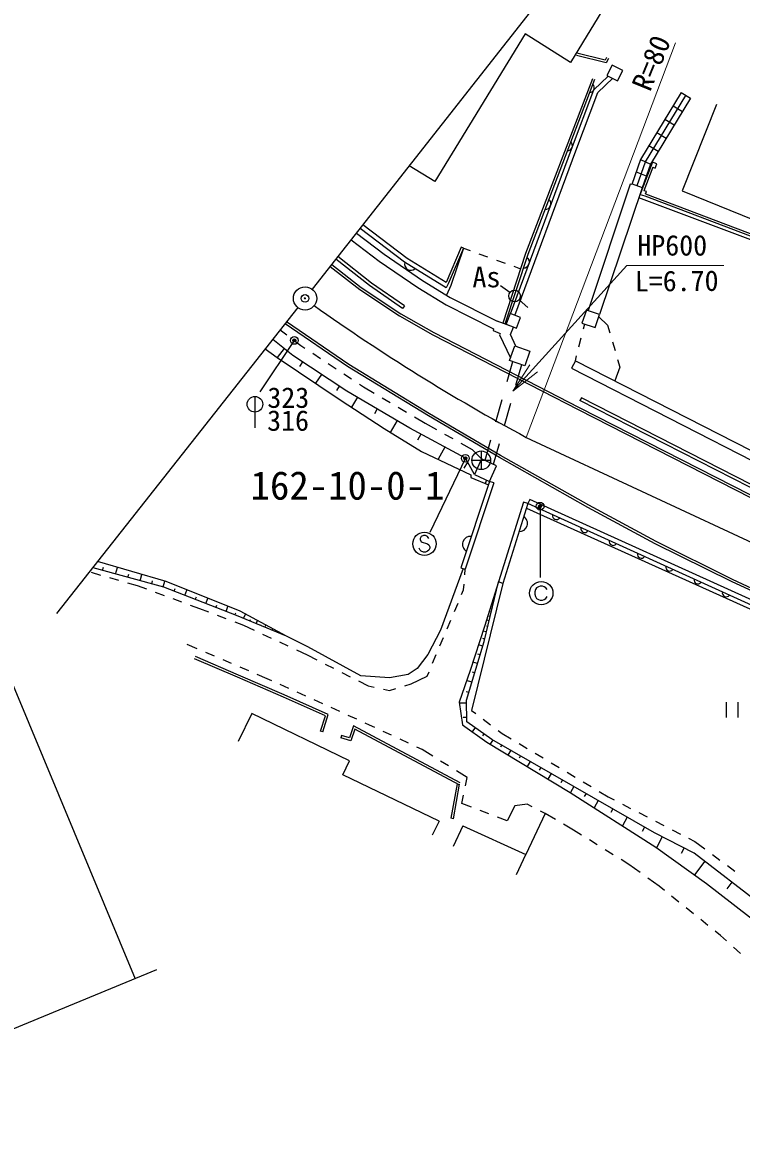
# Model space of a CAD drawing. Units: millimetres, scale not verified. Extents: x 40000 to 680000, y 20000 to 380000.
# Drawn here: x 232767 to 279019, y 246794 to 319536 of the extents above; entities that cross this region are included whole.
import ezdxf
from ezdxf.enums import TextEntityAlignment as Align

# ---------------------------------------------------------------- set-up
doc = ezdxf.new("R2010")
doc.units = ezdxf.units.MM
doc.header["$LTSCALE"] = 1000
doc.header["$PDMODE"] = 32
doc.header["$PDSIZE"] = 500
for name, color, linetype, lineweight in [('M-BGD', 7, 'Continuous', 25), ('M-BGD-EXST', 7, 'Continuous', 25), ('M-BMK-OTRS', 5, 'Continuous', 25), ('M-BMK-SRVR', 3, 'Continuous', 25), ('M-STR-HTXT', 7, 'Continuous', 13), ('M-STR-STRC', 7, 'Continuous', 25)]:
    doc.layers.add(name, color=color, linetype=linetype, lineweight=lineweight)
doc.layers.add('M-OTRS', color=6, linetype='Continuous')
doc.styles.add('ＭＳ ゴシック', font='')
doc.styles.get('ＭＳ ゴシック').set_extended_font_data('MS Gothic')

# ---------------------------------------------------------------- blocks, each defined once
blk = doc.blocks.new('open_arrow')
at = {"color": 0, "linetype": 'Continuous', "lineweight": -2}
blk.add_lwpolyline([(7.5, 1.25), (0, 0), (7.5, -1.25)], dxfattribs=at)

msp = doc.modelspace()

# ---------------------------------------------------------------- linework, layer by layer
at = {"layer": 'M-BGD'}
for p, q in [((209299, 331759), (240012, 257976)), ((270783, 321520), (268033, 316970)), ((265104, 318808), (259288, 309304)), ((268033, 316970), (265104, 318808)), ((270327, 316943), (268400, 317425)), ((270249, 317117), (268437, 317570)), ((270340, 317289), (270249, 317117)), ((270472, 317219), (270327, 316943)), ((270712, 316806), (270370, 316141)), ((271389, 316457), (270712, 316806)), ((271047, 315792), (271389, 316457)), ((269436, 315920), (265134, 304660)), ((269577, 315867), (265275, 304610)), ((269524, 315216), (270454, 316098)), ((269780, 315046), (270737, 315952)), ((270370, 316141), (271047, 315792)), ((268081, 311385), (269524, 315216)), ((268362, 311280), (269780, 315046)), ((275140, 315032), (272527, 310729)), ((275140, 315032), (275738, 314669)), ((272846, 310581), (275439, 314850)), ((275738, 314669), (273165, 310432)), ((277424, 314269), (275199, 308703)), ((274621, 314177), (275219, 313814)), ((274102, 313322), (274700, 312959)), ((273583, 312468), (274181, 312104)), ((264170, 300787), (268081, 311385)), ((273064, 311613), (273662, 311250)), ((264451, 300681), (268362, 311280)), ((272527, 310729), (271976, 309108)), ((272527, 310729), (273165, 310432)), ((259288, 309304), (257650, 310309)), ((272258, 309937), (272899, 309670)), ((272315, 309039), (272846, 310581)), ((273183, 310273), (272607, 308759)), ((273165, 310432), (272627, 308891)), ((273322, 310218), (272750, 308713)), ((273296, 310559), (273183, 310273)), ((273581, 310445), (273296, 310559)), ((273322, 310218), (273468, 310160)), ((273468, 310160), (273581, 310445)), ((271868, 309144), (269154, 300995)), ((272627, 308891), (269898, 300744)), ((271976, 309108), (271868, 309144)), ((271991, 309151), (272640, 308927)), ((272607, 308759), (272514, 308471)), ((272514, 308471), (272812, 308375)), ((272905, 308664), (272750, 308713)), ((272856, 308512), (272905, 308664)), ((272856, 308512), (291622, 301379)), ((275199, 308703), (286877, 303959)), ((291020, 301262), (272414, 308254)), ((272812, 308375), (291575, 301236)), ((257333, 304107), (254482, 306280)), ((257503, 304354), (254668, 306516)), ((253910, 305552), (255702, 304183)), ((254250, 305984), (256025, 304629)), ((260988, 305071), (260031, 302803)), ((261127, 305013), (260161, 302724)), ((261127, 305013), (260331, 302601)), ((261127, 305013), (260988, 305071)), ((261127, 305013), (261559, 304858)), ((255702, 304183), (258203, 302474)), ((256025, 304629), (258502, 302936)), ((260031, 302452), (257333, 304107)), ((260031, 302803), (257503, 304354)), ((262124, 304656), (262688, 304453)), ((263253, 304251), (263818, 304049)), ((265134, 304660), (263661, 300182)), ((265275, 304610), (263801, 300129)), ((252564, 303841), (254471, 302359)), ((252657, 303959), (254558, 302481)), ((264383, 303846), (264815, 303691)), ((258502, 302936), (260282, 301847)), ((260161, 302724), (260031, 302452)), ((254471, 302359), (257018, 300662)), ((254558, 302481), (257097, 300790)), ((258203, 302474), (260014, 301366)), ((260331, 302601), (260038, 301996)), ((264119, 302151), (263508, 302585)), ((260014, 301366), (263059, 299823)), ((260282, 301847), (263307, 300314)), ((264709, 301689), (265278, 301200)), ((257018, 300662), (259159, 299443)), ((257097, 300790), (259231, 299575)), ((264131, 300802), (263876, 300128)), ((264804, 300548), (264131, 300802)), ((264549, 299873), (264804, 300548)), ((269045, 301032), (268761, 300193)), ((269898, 300744), (269045, 301032)), ((269614, 299905), (269898, 300744)), ((269846, 300591), (270409, 300054)), ((249343, 299750), (249769, 299432)), ((253672, 297391), (249652, 300142)), ((253754, 297517), (249745, 300260)), ((263059, 299823), (263039, 299721)), ((263039, 299721), (263490, 299515)), ((264346, 299925), (263307, 300314)), ((263876, 300128), (264549, 299873)), ((263912, 300088), (263920, 300111)), ((264158, 299458), (264346, 299925)), ((264193, 299983), (264201, 300005)), ((268761, 300193), (269614, 299905)), ((268861, 299822), (268941, 300133)), ((270409, 300054), (270551, 299568)), ((250160, 298106), (248863, 299141)), ((250249, 299072), (250674, 298753)), ((259159, 299443), (268516, 294630)), ((259231, 299575), (268584, 294763)), ((263490, 299515), (263461, 299434)), ((263461, 299434), (264170, 297960)), ((264514, 298705), (264158, 299458)), ((268563, 298659), (268712, 299240)), ((270719, 298992), (270887, 298416)), ((248383, 298532), (249149, 297979)), ((249600, 298553), (249145, 297982)), ((250674, 298753), (250936, 298579)), ((251436, 298248), (251937, 297917)), ((264103, 297772), (264443, 298730)), ((264443, 298730), (265416, 298385)), ((265416, 298385), (265076, 297427)), ((249149, 297979), (253209, 295250)), ((253624, 295815), (250160, 298106)), ((250782, 297695), (250580, 297390)), ((252437, 297585), (252937, 297254)), ((258954, 294349), (253754, 297517)), ((264294, 297705), (263927, 296402)), ((265076, 297427), (264103, 297772)), ((268334, 297767), (268083, 297277)), ((268334, 297767), (268413, 298078)), ((268334, 297767), (296037, 283608)), ((271055, 297840), (271196, 297354)), ((252000, 296889), (251622, 296317)), ((253437, 296923), (253938, 296592)), ((258877, 294220), (253672, 297391)), ((264860, 297504), (264487, 296176)), ((268083, 297277), (295787, 283118)), ((271196, 297354), (270874, 296469)), ((253145, 296132), (252956, 295846)), ((254438, 296260), (254700, 296087)), ((254700, 296087), (255392, 295680)), ((257682, 293432), (253624, 295815)), ((254312, 295411), (253936, 294771)), ((255909, 295375), (256427, 295071)), ((253209, 295250), (256028, 293395)), ((255591, 294660), (255404, 294340)), ((256944, 294767), (257461, 294463)), ((263602, 295247), (263196, 293803)), ((264162, 295021), (263756, 293577)), ((268516, 294630), (298792, 279154)), ((268584, 294763), (298857, 279289)), ((256871, 293909), (256427, 293153)), ((257978, 294159), (258670, 293752)), ((263446, 291536), (258877, 294220)), ((263521, 291666), (258954, 294349)), ((256028, 293395), (258445, 291929)), ((261256, 291482), (257682, 293432)), ((258670, 293752), (259402, 293341)), ((258395, 293043), (258185, 292659)), ((259925, 293047), (260448, 292753)), ((260971, 292459), (261703, 292048)), ((262871, 292648), (262504, 291345)), ((265179, 292833), (327477, 263746)), ((258445, 291929), (261615, 290410)), ((259933, 292204), (259506, 291421)), ((261703, 292048), (262291, 291441)), ((263431, 292422), (263057, 291094)), ((261391, 291240), (261149, 290845)), ((261836, 290439), (261256, 291482)), ((262291, 291441), (261836, 290439)), ((263264, 291000), (262291, 291441)), ((262809, 289997), (263264, 291000)), ((269129, 288325), (263446, 291536)), ((269202, 288457), (263521, 291666)), ((261615, 290410), (261599, 290237)), ((261836, 290439), (262809, 289997)), ((262809, 289997), (260964, 284432)), ((263093, 289903), (261249, 284338)), ((261599, 290237), (262737, 289781)), ((262625, 290080), (262528, 289865)), ((263093, 289903), (262809, 289997)), ((265400, 288839), (265276, 288566)), ((300283, 272989), (265400, 288839)), ((264990, 288655), (263386, 283520)), ((265276, 288566), (263672, 283431)), ((265276, 288566), (264990, 288655)), ((265181, 288263), (297370, 273784)), ((299696, 272926), (265276, 288566)), ((273468, 285984), (269129, 288325)), ((273537, 286117), (269202, 288457)), ((278377, 283552), (273468, 285984)), ((278442, 283687), (273537, 286117)), ((241858, 283187), (237316, 284425)), ((241995, 283546), (237580, 284830)), ((237910, 284263), (237968, 284474)), ((238754, 284033), (238869, 284455)), ((260964, 284432), (261249, 284338)), ((237170, 284147), (237789, 283970)), ((238366, 283806), (238943, 283641)), ((239545, 283817), (239599, 284015)), ((240337, 283602), (240444, 283997)), ((261125, 284379), (259660, 280419)), ((261219, 283973), (261249, 284338)), ((239520, 283476), (240139, 283299)), ((240139, 283299), (240742, 283075)), ((241078, 283400), (241128, 283585)), ((241819, 283198), (241920, 283568)), ((246534, 281352), (241858, 283187)), ((246759, 281632), (241995, 283546)), ((242514, 282930), (242582, 283103)), ((243208, 282657), (243344, 283004)), ((261017, 282719), (261140, 283010)), ((261140, 283010), (261170, 283375)), ((263672, 283431), (261658, 275255)), ((262468, 279683), (263386, 283520)), ((263386, 283520), (262484, 280663)), ((263672, 283431), (263386, 283520)), ((285905, 280035), (278377, 283552)), ((285968, 280171), (278442, 283687)), ((241304, 282866), (241866, 282657)), ((242429, 282447), (242991, 282238)), ((243880, 282393), (243946, 282561)), ((244553, 282129), (244685, 282466)), ((263095, 282305), (263060, 282313)), ((263153, 282548), (263084, 282564)), ((243554, 282029), (244156, 281805)), ((244156, 281805), (244729, 281590)), ((245204, 281874), (245268, 282037)), ((245855, 281618), (245983, 281944)), ((246423, 281395), (246479, 281537)), ((249744, 280033), (246759, 281632)), ((260551, 281613), (260784, 282166)), ((262921, 281575), (262782, 281608)), ((262979, 281818), (262927, 281831)), ((263037, 282061), (262933, 282086)), ((245291, 281380), (245853, 281169)), ((246415, 280958), (246988, 280744)), ((249744, 280033), (246534, 281352)), ((246988, 281165), (247104, 281447)), ((247388, 281001), (247429, 281101)), ((247788, 280836), (247871, 281036)), ((248072, 280720), (248102, 280791)), ((260085, 280507), (260318, 281060)), ((262788, 281021), (262610, 281063)), ((262854, 281298), (262785, 281314)), ((246988, 280744), (247670, 280423)), ((248213, 280168), (248756, 279913)), ((248356, 280603), (248415, 280745)), ((248588, 280508), (248607, 280555)), ((248819, 280413), (248858, 280508)), ((249050, 280318), (249060, 280342)), ((249281, 280223), (249301, 280270)), ((259660, 280419), (258833, 278856)), ((262484, 280663), (261567, 277828)), ((262618, 280308), (262387, 280363)), ((262703, 280664), (262614, 280686)), ((244009, 279226), (243361, 279505)), ((249299, 279658), (249842, 279403)), ((251117, 279354), (249744, 280033)), ((254540, 277485), (251117, 279354)), ((259618, 279401), (259851, 279954)), ((261321, 275914), (262468, 279683)), ((262379, 279389), (262099, 279474)), ((262507, 279846), (262392, 279874)), ((246652, 277521), (243889, 278720)), ((245111, 278752), (244560, 278989)), ((250385, 279147), (251068, 278827)), ((251068, 278827), (251696, 278509)), ((258833, 278856), (258165, 277960)), ((259152, 278296), (259385, 278849)), ((262209, 278829), (262069, 278872)), ((246593, 277384), (243829, 278583)), ((246213, 278278), (245662, 278515)), ((247315, 277803), (246764, 278040)), ((252231, 278238), (252766, 277966)), ((258165, 277960), (257576, 277559)), ((262038, 278270), (261739, 278361)), ((249545, 276112), (246593, 277384)), ((249605, 276249), (246652, 277521)), ((248514, 277287), (247866, 277566)), ((248797, 277159), (248514, 277287)), ((253301, 277695), (253836, 277424)), ((254372, 277153), (254999, 276835)), ((256366, 277340), (254540, 277485)), ((257576, 277559), (256366, 277340)), ((257764, 276954), (258796, 277451)), ((258796, 277451), (258919, 277743)), ((261567, 277828), (260851, 275779)), ((261674, 277075), (261340, 277176)), ((261856, 277672), (261707, 277718)), ((249890, 276665), (249343, 276912)), ((254999, 276835), (255395, 276751)), ((255982, 276627), (256377, 276543)), ((256377, 276543), (256783, 276664)), ((257358, 276834), (257764, 276954)), ((261471, 276405), (261303, 276456)), ((252250, 274905), (249545, 276112)), ((252433, 274987), (249605, 276249)), ((250983, 276170), (250437, 276418)), ((252077, 275676), (251530, 275923)), ((260851, 275779), (261064, 274314)), ((261326, 275727), (260861, 275714)), ((261360, 274519), (261321, 275914)), ((278035, 275787), (278035, 274787)), ((278785, 275787), (278785, 274787)), ((247508, 275047), (246639, 273246)), ((253812, 272005), (247508, 275047)), ((252082, 273877), (252433, 274987)), ((253170, 275181), (252623, 275429)), ((261658, 275255), (261926, 275053)), ((251939, 273922), (252250, 274905)), ((254263, 274687), (253717, 274934)), ((254064, 274249), (253794, 273485)), ((260929, 270587), (254064, 274249)), ((255092, 274312), (254810, 274439)), ((255423, 274158), (255092, 274312)), ((261064, 274314), (262631, 273199)), ((261352, 274795), (261119, 274789)), ((262965, 273388), (261360, 274519)), ((262404, 274690), (262882, 274328)), ((252082, 273877), (251939, 273922)), ((253296, 273638), (253252, 273495)), ((253794, 273485), (253296, 273638)), ((254147, 274034), (253887, 273299)), ((260858, 270454), (254147, 274034)), ((256510, 273651), (255966, 273904)), ((261896, 274142), (261699, 273862)), ((262454, 273749), (262355, 273609)), ((263360, 273965), (263628, 273763)), ((263628, 273763), (264198, 273422)), ((253887, 273299), (253252, 273495)), ((257598, 273143), (257054, 273397)), ((258472, 272736), (258141, 272890)), ((262631, 273199), (267992, 269975)), ((263015, 273360), (262847, 273069)), ((273426, 267370), (262965, 273388)), ((263596, 273025), (263513, 272880)), ((264713, 273114), (265229, 272807)), ((259155, 272310), (258472, 272736)), ((264178, 272690), (263998, 272377)), ((264805, 272330), (264715, 272173)), ((265744, 272499), (266259, 272191)), ((253378, 271104), (253812, 272005)), ((260174, 271676), (259665, 271993)), ((261367, 270934), (260684, 271359)), ((265432, 271969), (265238, 271631)), ((266107, 271581), (266010, 271412)), ((266774, 271884), (267289, 271576)), ((259566, 268122), (253378, 271104)), ((261259, 270393), (261367, 270934)), ((266783, 271192), (266573, 270828)), ((267511, 270773), (267406, 270591)), ((267804, 271269), (268320, 270961)), ((268835, 270653), (269350, 270346)), ((260349, 268307), (260741, 270528)), ((260497, 268281), (260889, 270502)), ((267992, 269975), (273503, 266446)), ((268238, 270355), (268012, 269962)), ((269024, 269903), (268911, 269706)), ((269865, 270038), (270436, 269697)), ((261032, 269264), (261141, 269805)), ((261650, 269027), (261032, 269264)), ((265238, 269213), (264450, 269117)), ((265553, 269048), (265238, 269213)), ((269809, 269451), (269540, 268984)), ((270436, 269697), (270827, 269496)), ((271360, 269221), (271893, 268945)), ((262770, 268597), (262210, 268812)), ((264450, 269117), (263948, 268144)), ((266400, 268607), (265143, 265972)), ((266400, 268607), (266085, 268771)), ((267051, 268225), (266400, 268607)), ((270744, 268913), (270609, 268680)), ((272426, 268670), (272959, 268395)), ((259566, 268122), (259131, 267221)), ((260497, 268281), (260349, 268307)), ((261085, 267823), (260480, 266494)), ((261085, 267823), (265143, 265972)), ((263948, 268144), (263330, 268381)), ((268219, 267541), (267569, 267922)), ((271678, 268376), (271358, 267820)), ((272790, 267736), (272630, 267458)), ((273492, 268120), (274025, 267844)), ((268728, 267226), (268219, 267541)), ((275970, 266070), (273426, 267370)), ((273914, 267120), (273552, 266412)), ((274559, 267569), (275092, 267294)), ((275625, 267019), (276016, 266817)), ((269748, 266594), (269238, 266910)), ((270768, 265962), (270258, 266278)), ((273503, 266446), (276780, 264104)), ((275332, 266396), (275151, 266042)), ((276016, 266817), (276671, 266330)), ((264553, 264677), (265143, 265972)), ((271786, 265331), (271278, 265646)), ((280388, 262680), (275970, 266070)), ((276665, 265537), (275995, 264665)), ((277152, 265972), (277634, 265614)), ((272511, 264808), (271786, 265331)), ((278116, 265256), (278597, 264898)), ((273723, 263935), (272998, 264458)), ((276780, 264104), (280393, 261295)), ((278409, 264199), (278074, 263763)), ((274063, 263662), (273723, 263935)), ((274998, 262910), (274530, 263286)), ((275933, 262158), (275466, 262534)), ((276869, 261407), (276401, 261782)), ((277676, 260757), (277336, 261031)), ((278066, 260406), (277676, 260757)), ((278959, 259604), (278513, 260005))]:
    msp.add_line(p, q, dxfattribs=at)
for centre, radius in [((264425, 301934), 375), ((250925, 301791), 30)]:
    msp.add_circle(centre, radius, dxfattribs=at)
for centre, radius, start, end in [((269256, 315342), 300, 271.09586, 47.07798), ((267828, 311605), 315, 270.03207, 48.14177), ((266400, 307869), 361, 267.23741, 50.93644), ((257746, 303985), 396, 164.98964, 311.95169), ((264995, 304118), 380, 269.01654, 54.5717), ((326391, 406529), 129127, 234.56852, 241.70292), ((264746, 287286), 512, 265.49969, 60.13893), ((267120, 287790), 256, 168.24436, 322.88359), ((268941, 286963), 256, 168.24436, 322.88359), ((261586, 285949), 512, 84.34434, 238.98357), ((270762, 286135), 256, 168.24436, 322.88359), ((272583, 285308), 256, 168.24436, 322.88359), ((274404, 284480), 256, 168.24436, 322.88359), ((276225, 283653), 256, 168.24436, 322.88359), ((278045, 282826), 256, 168.24436, 322.88359)]:
    msp.add_arc(centre, radius, start, end, dxfattribs=at)
at = {"layer": 'M-BGD-EXST'}
for p, q in [((261256, 291482), (258964, 286708)), ((266066, 288398), (266072, 283815)), ((258420, 286455), (258352, 286319)), ((258352, 286319), (258352, 286251)), ((258352, 286251), (258420, 286114)), ((258557, 286523), (258420, 286455)), ((258420, 286114), (258829, 285978)), ((258693, 286523), (258557, 286523)), ((258829, 286455), (258693, 286523)), ((258897, 286319), (258829, 286455)), ((258829, 285978), (258897, 285910)), ((258897, 285910), (258966, 285773)), ((258352, 285569), (258284, 285705)), ((258420, 285501), (258352, 285569)), ((258557, 285433), (258420, 285501)), ((258693, 285433), (258557, 285433)), ((258829, 285501), (258693, 285433)), ((258897, 285569), (258829, 285501)), ((258966, 285705), (258897, 285569)), ((258966, 285773), (258966, 285705)), ((265767, 283029), (265730, 282879)), ((265842, 283142), (265767, 283029)), ((265955, 283217), (265842, 283142)), ((266067, 283254), (265955, 283217)), ((266217, 283254), (266067, 283254)), ((266330, 283217), (266217, 283254)), ((266442, 283142), (266330, 283217)), ((266517, 283029), (266442, 283142)), ((265730, 282879), (265730, 282729)), ((265730, 282729), (265767, 282579)), ((265767, 282579), (265842, 282467)), ((265842, 282467), (265955, 282392)), ((265955, 282392), (266067, 282354)), ((266067, 282354), (266217, 282354)), ((266217, 282354), (266330, 282392)), ((266330, 282392), (266442, 282467)), ((266442, 282467), (266517, 282579))]:
    msp.add_line(p, q, dxfattribs=at)
for centre, radius in [((261256, 291482), 100), ((261256, 291482), 80), ((261256, 291482), 60), ((261256, 291482), 40), ((261256, 291482), 20), ((261256, 291482), 20), ((266066, 288398), 100), ((266066, 288398), 80), ((266066, 288398), 60), ((266066, 288398), 40), ((266066, 288398), 20), ((266066, 288398), 20), ((258625, 285978), 750), ((266142, 282804), 750)]:
    msp.add_circle(centre, radius, dxfattribs=at)
for p in [(261256, 291482), (266066, 288398)]:
    msp.add_point(p, dxfattribs=at)
at = {"layer": 'M-BMK-OTRS'}
for p, q in [((276476, 334291), (251405, 302367)), ((250477, 301189), (234954, 281499)), ((241382, 258540), (206250, 244075))]:
    msp.add_line(p, q, dxfattribs=at)
at = {"layer": 'M-BMK-SRVR'}
for p, q in [((262278, 291956), (262278, 290756)), ((261678, 291356), (262878, 291356))]:
    msp.add_line(p, q, dxfattribs=at)
for centre, radius in [((250942, 301778), 750), ((262278, 291356), 600)]:
    msp.add_circle(centre, radius, dxfattribs=at)
at = {"layer": 'M-OTRS'}
msp.add_point((250942, 301778), dxfattribs=at)
at = {"layer": 'M-STR-HTXT'}
msp.add_line((265179, 292833), (274779, 318238), dxfattribs=at)
msp.add_lwpolyline([(264311, 295799), (271658, 303905), (277882, 303905)], dxfattribs=at)
at = {"layer": 'M-STR-STRC'}
for p, q in [((255099, 302609), (252933, 304310)), ((255218, 302770), (253056, 304467)), ((257221, 301128), (255099, 302609)), ((257335, 301292), (255218, 302770)), ((257335, 301292), (257221, 301128)), ((250249, 299072), (248024, 295753)), ((247717, 295463), (247717, 294463)), ((268721, 295377), (268630, 295199)), ((295903, 281501), (268721, 295377)), ((247717, 294963), (247717, 293445)), ((295812, 281323), (268630, 295199))]:
    msp.add_line(p, q, dxfattribs=at)
for centre, radius in [((250249, 299072), 100), ((250249, 299072), 80), ((250249, 299072), 60), ((250249, 299072), 40), ((250249, 299072), 20), ((250249, 299072), 20), ((247717, 294963), 500)]:
    msp.add_circle(centre, radius, dxfattribs=at)
msp.add_point((250249, 299072), dxfattribs=at)

# ---------------------------------------------------------------- block references
at = {"layer": 'M-STR-HTXT', "xscale": 267, "yscale": 267, "rotation": 47.8}
msp.add_blockref('open_arrow', (264311, 295799), dxfattribs=at)

# ---------------------------------------------------------------- texts
at = {"layer": 'M-BGD', "style": 'ＭＳ ゴシック'}
msp.add_text('As', height=1320, dxfattribs=at).set_placement((261715, 302100), align=Align.BOTTOM_LEFT)
at = {"layer": 'M-BMK-SRVR', "style": 'ＭＳ ゴシック'}
msp.add_text('162-10-0-1', height=1833, dxfattribs=at).set_placement((247437, 288270), align=Align.BOTTOM_LEFT)
at = {"layer": 'M-STR-HTXT', "style": 'ＭＳ ゴシック'}
for s, rotation, p in [('R=80', 67.71, (273510, 314879)), ('L=6.70', 0.414, (272169, 301829))]:
    msp.add_text(s, height=1320, rotation=rotation, dxfattribs=at).set_placement(p, align=Align.BOTTOM_LEFT)
msp.add_text('HP600', height=1320, dxfattribs=at).set_placement((272326, 304141), align=Align.BOTTOM_LEFT)
at = {"layer": 'M-STR-STRC', "style": 'ＭＳ ゴシック'}
for s, p in [('323', (248516, 294335)), ('316', (248502, 292859))]:
    msp.add_text(s, height=1320, dxfattribs=at).set_placement(p, align=Align.BOTTOM_LEFT)

doc.saveas('drawing.dxf')
